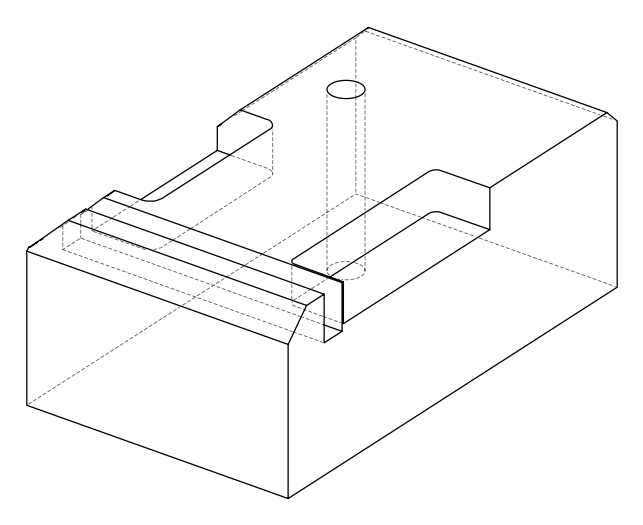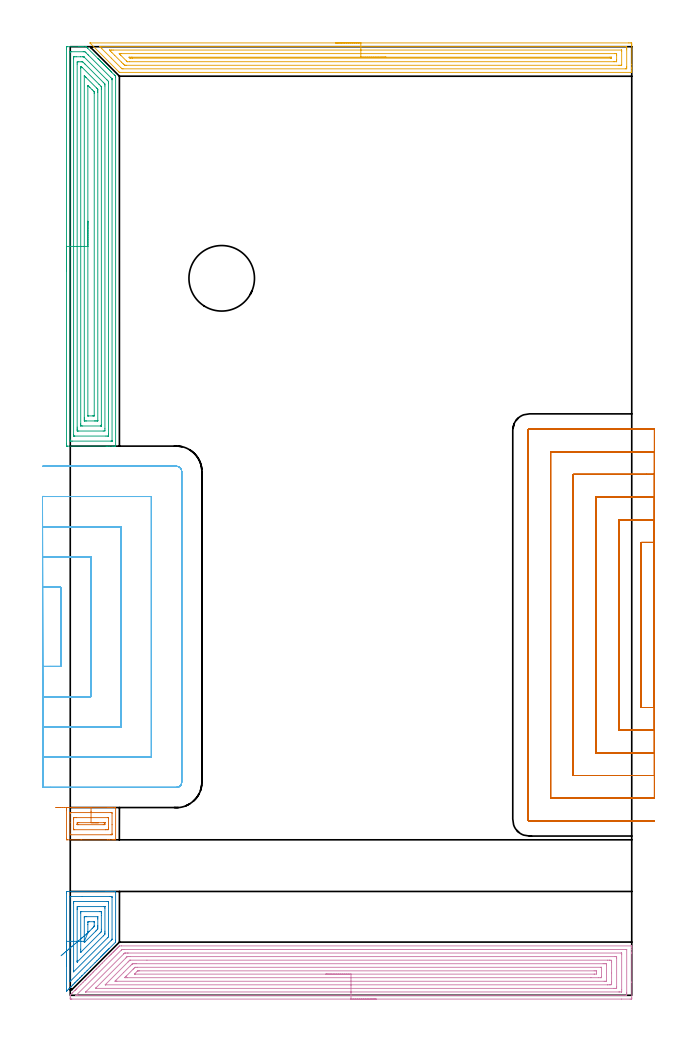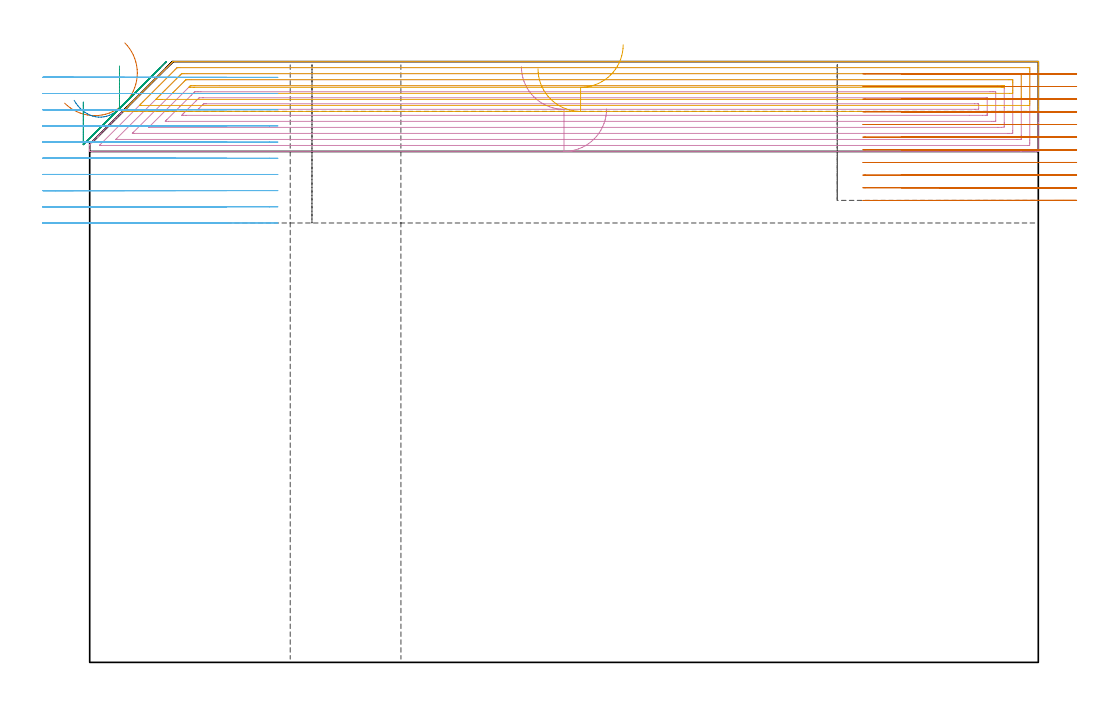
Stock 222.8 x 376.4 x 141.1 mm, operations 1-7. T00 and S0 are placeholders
(PLAN: 13 operations, 8 tool changes, 121.8 min)
(1 AREA_MILL | FG_CHAMFER_SURFACE | UGT0205_001 | 1.06 min | 5415 mm3)
(2 AREA_MILL_1 | FG_CHAMFER_SURFACE_1 | UGT0205_001 | 2.08 min | 9209 mm3)
(3 AREA_MILL_2 | FG_CHAMFER_SURFACE_2 | UGT0205_001 | 9.06 min | 31626 mm3)
(4 AREA_MILL_3 | FG_CHAMFER_SURFACE_3 | UGT0205_001 | 13.99 min | 46940 mm3)
(5 AREA_MILL_4 | FG_CHAMFER_SURFACE_4 | UGT0205_001 | 8.55 min | 14178 mm3)
(6 MILL_SLOT | SLOT_PARTIAL_RECTANGULAR | NXT0201_012 | Follow Part, ap 4, ae 75% | 27.53 min | 279140 mm3)
(7 MILL_SLOT_1 | SLOT_PARTIAL_RECTANGULAR_1 | NXT0201_011 | Follow Part, ap 3, ae 75% | 47.11 min | 257185 mm3)
(8 MILL_RECTANGULAR_SLOT | SLOT_RECTANGULAR | NXT0201_012 | Follow Part, ap 4, ae 75% | 10.46 min | 170128 mm3)
(9 SPOT_DRILL | STEP1HOLE | NXT0321_9005460120000 | 0.05 min | 157 mm3)
(10 DRILL_BLIND_HOLE_INTO_CENTER | STEP1HOLE | NXT0301_039 | 0.05 min | 288 mm3)
(11 GUN_DRILL_THROUGH_HOLE | STEP1HOLE | UGT0307_002 | 0.63 min | 3635 mm3)
(12 SPADE_DRILL_TO_ENLARGE_THROUGH_HOLE | STEP1HOLE | UGT0306_007 | 0.59 min | 26024 mm3)
(13 DRILL_TO_ENLARGE_THROUGH_HOLE | STEP1HOLE | UGT0301_387 | 0.61 min | 44724 mm3)
(TOOL UGT0205_001 | Chamfer Mill 20 x 3 x 45 deg. | D20 FL50 Z2)
(TOOL NXT0201_012 | ENDMILL 16mm [2P460-1600-NA 1630] | D16 FL38 Z6)
(TOOL NXT0201_011 | ENDMILL 12mm [2P460-1200-NA 1630] | D12 FL38 Z6)
(TOOL NXT0321_9005460120000 | NC Spot Drill, 142deg, 12mm, Carbide, Uncoated | D12 PA142 FL30 Z2)
(TOOL NXT0301_039 | Carbide Drill 6.8mm [860.1-0680-034A1-MM 2214] | D6.8 PA140 FL53 Z2)
(TOOL UGT0307_002 | Gun Drill 6 mm | D6 PA130 FL24 Z1)
(TOOL UGT0306_007 | Spade Drill 16.5mm | D16.5 PA132 FL10 Z2)
(TOOL UGT0301_387 | Twist Drill 26 mm | D26 PA118 FL165 Z2)
(OP 1 AREA_MILL)
G17 G21 G94 G90
T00 M6
G54
G17 G0 G90 X-5.892 Y74.5 S1061 M3
G43 Z151.1 H0
Z131.347
G94 G1 X-5.249 Z130.758 F250.
X-4.557 Z130.227
X-3.821 Z129.758
X-3.047 Z129.355
X-2.241 Z129.021
X-1.409 Z128.759
X-0.558 Z128.57
X0.307 Z128.456
X1.179 Z128.418
X2.05 Z128.456
X2.915 Z128.57
X3.767 Z128.759
X4.599 Z129.021
X5.405 Z129.355
X6.179 Z129.758
X6.915 Z130.227
X7.607 Z130.758
X8.25 Z131.347
X14.874 Z137.968
X15.45 Z138.547
X15.757 Z138.853
X16.334 Z139.43
X16.641 Z139.735
X17.669 Z140.769
X17.988 Y74.493 Z141.079
X17.997 Y74.491 Z141.088
X18. Y74.345 Z141.1
Y61.855
X17.997 Y61.709 Z141.088
X17.988 Y61.707 Z141.079
X17.669 Y61.7 Z140.768
X17.255 Z140.354
X16.641 Z139.735
X15.45 Z138.547
X14.874 Z137.968
X4.313 Z127.41
X-1.238 Z121.859
X-1.313 Y61.701 Z121.784
X-1.492 Y61.71 Z121.606
X-1.499 Y61.889 Z121.599
X-1.5 Y62.301 Z121.6
Y73.488
X-1.499 Y73.899 Z121.601
X-1.495 Y74.375 Z121.603
X-1.492 Y74.491 Z121.606
X-1.024 Y74.496 Z122.073
X-0.429 Y74.5 Z122.668
X8.25 Z131.347
Y73.007 Z131.35
Y72.5
X16.26 Y72.499 Z139.36
X16.476 Y72.495 Z139.576
X16.575 Y72.49 Z139.675
X16.585 Y72.171 Z139.685
X16.586 Y67.682 Z139.686
Y64.085
X16.585 Y63.876 Z139.685
X16.582 Y63.772 Z139.682
X16.579 Y63.724 Z139.679
X16.568 Y63.71 Z139.668
X16.52 Y63.706 Z139.62
X16.138 Y63.7 Z139.238
X0.24 Y63.701 Z123.34
X0.024 Y63.705 Z123.124
X-0.075 Y63.71 Z123.025
X-0.085 Y64.029 Z123.015
X-0.086 Y68.518 Z123.014
Y72.115
X-0.085 Y72.324 Z123.015
X-0.083 Y72.428 Z123.017
X-0.079 Y72.476 Z123.021
X-0.068 Y72.49 Z123.032
X-0.02 Y72.494 Z123.08
X0.361 Y72.5 Z123.461
X8.25 Z131.35
Y70.5
X14.874 Y70.499 Z137.974
X15.042 Y70.497 Z138.142
X15.153 Y70.493 Z138.253
X15.166 Y70.489 Z138.266
X15.168 Y70.486 Z138.268
X15.17 Y70.467 Z138.27
X15.171 Y70.43 Z138.271
Y70.33
Y66.462
X15.166 Y65.87 Z138.266
X15.165 Y65.728 Z138.265
X15.033 Y65.709 Z138.133
X14.874 Y65.705 Z137.974
X14.159 Y65.7 Z137.259
X13.991 Z137.091
X1.626 Y65.701 Z124.726
X1.458 Y65.702 Z124.558
X1.346 Y65.707 Z124.446
X1.334 Y65.71 Z124.434
X1.332 Y65.714 Z124.432
X1.33 Y65.733 Z124.43
X1.328 Y66.17 Z124.428
X1.329 Y69.738 Z124.429
X1.334 Y70.33 Z124.434
X1.335 Y70.472 Z124.435
X1.467 Y70.491 Z124.567
X1.626 Y70.495 Z124.726
X2.341 Y70.5 Z125.441
X2.509 Z125.609
X8.25 Z131.35
Y68.5
X13.153 Z136.253
X13.537 Y68.497 Z136.637
X13.728 Y68.492 Z136.828
X13.748 Y68.49 Z136.848
X13.751 Y68.479 Z136.851
X13.754 Y68.444 Z136.854
X13.756 Y68.393 Z136.856
X13.751 Y67.897 Z136.851
X13.737 Y67.71 Z136.837
X13.108 Y67.7 Z136.208
X3.347 Z126.447
X2.963 Y67.703 Z126.063
X2.772 Y67.708 Z125.872
X2.752 Y67.71 Z125.852
X2.749 Y67.721 Z125.849
X2.746 Y67.756 Z125.846
X2.744 Y67.807 Z125.844
X2.749 Y68.303 Z125.849
X2.763 Y68.49 Z125.863
X3.392 Y68.5 Z126.492
X8.25 Z131.35
X8.839 Z131.993
X9.37 Z132.685
X9.839 Z133.421
X10.242 Z134.195
X10.576 Z135.001
X10.838 Z135.833
X11.027 Z136.685
X11.141 Z137.549
X11.179 Z138.421
X11.141 Z139.293
X11.027 Z140.158
X10.838 Z141.009
X10.576 Z141.841
X10.242 Z142.647
X9.839 Z143.421
X9.37 Z144.157
X8.839 Z144.849
X8.25 Z145.492
G0 Z151.1
M5
M2
(OP 2 AREA_MILL_1)
G17 G21 G94 G90
T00 M6
G54
G17 G0 G90 X-1.5 Y11.4 S1061 M3
G43 Z151.1 H0
Z131.6
G94 G1 Y11.438 Z130.728 F250.
Y11.552 Z129.863
Y11.741 Z129.012
Y12.003 Z128.18
Y12.337 Z127.374
Y12.74 Z126.6
Y13.209 Z125.864
Y13.74 Z125.172
Y14.329 Z124.529
Y14.972 Z123.94
Y15.664 Z123.408
Y16.4 Z122.94
Y17.174 Z122.537
Y17.98 Z122.203
Y18.812 Z121.941
Y19.664 Z121.752
Y20.529 Z121.638
Y21.4 Z121.6
Y40.592
X-1.496 Y41.008 Z121.602
X-1.492 Y41.19 Z121.606
X-1.305 Y41.2 Z121.792
X14.272 Z137.367
X14.874 Z137.968
X15.437 Z138.534
X15.757 Z138.853
X16.321 Z139.417
X16.641 Z139.735
X17.655 Z140.754
X17.988 Y41.193 Z141.079
X17.997 Y41.191 Z141.088
X18. Y41.038 Z141.1
Y21.846
X17.995 Y21.104 Z141.09
X17.97 Y21.068 Z141.066
X17.965 Y21.064 Z141.062
X15.452 Y18.551 Z138.549
X15.316 Y18.414 Z138.412
X15.177 Y18.276 Z138.275
X15.015 Y18.114 Z138.112
X14.874 Y17.972 Z137.97
X14.731 Y17.83 Z137.828
X14.578 Y17.677 Z137.675
X14.433 Y17.53 Z137.528
X14.284 Y17.383 Z137.382
X14.141 Y17.24 Z137.238
X13.991 Y17.089 Z137.086
X13.838 Y16.937 Z136.936
X13.704 Y16.803 Z136.801
X13.549 Y16.647 Z136.644
X13.392 Y16.491 Z136.489
X13.267 Y16.366 Z136.364
X13.108 Y16.205 Z136.203
X12.945 Y16.044 Z136.043
X12.83 Y15.929 Z135.927
X12.666 Y15.764 Z135.761
X12.499 Y15.598 Z135.597
X12.224 Y15.324 Z135.322
X12.053 Y15.152 Z135.15
X11.51 Y14.61 Z134.61
X11.161 Y14.259 Z134.257
X10.588 Y13.688 Z133.688
X9.869 Y12.969 Z132.969
X8.035 Y11.135 Z131.134
X6.696 Y9.796 Z129.795
X5.804 Y8.903 Z128.903
X4.774 Y7.873 Z127.873
X4.57 Y7.669 Z127.667
X4.465 Y7.564 Z127.563
X3.909 Y7.009 Z127.008
X3.687 Y6.785 Z126.784
X3.573 Y6.672 Z126.67
X3.044 Y6.144 Z126.143
X2.803 Y5.902 Z125.9
X2.68 Y5.779 Z125.777
X2.179 Y5.279 Z125.279
X1.92 Y5.018 Z125.016
X1.788 Y4.886 Z124.885
X1.315 Y4.415 Z124.414
X1.037 Y4.135 Z124.133
X0.45 Y3.55 Z123.55
X0.154 Y3.252 Z123.249
X-0.445 Y2.655 Z122.655
X-0.729 Y2.368 Z122.365
X-1.238 Y1.861 Z121.86
X-1.338 Y1.762 Z121.76
X-1.465 Y1.641 Z121.633
X-1.496 Y1.616 Z121.602
X-1.5 Y1.797 Z121.6
Y21.4
X-0.086 Z123.014
X-0.085 Y39.016 Z123.015
X-0.084 Y39.12 Z123.016
X-0.081 Y39.172 Z123.019
X-0.08 Y39.189 Z123.02
X-0.036 Y39.191 Z123.064
X0.355 Y39.199 Z123.455
X4.769 Y39.2 Z127.869
X15.757 Z138.857
X16.253 Y39.198 Z139.353
X16.475 Y39.192 Z139.575
X16.579 Y39.188 Z139.679
X16.585 Y38.863 Z139.685
Y38.807
Y22.32
X16.584 Y22.216 Z139.684
X16.581 Y22.164 Z139.681
X16.579 Y22.142 Z139.679
X16.568 Y22.128 Z139.668
X16.468 Y22.021 Z139.568
X16.296 Y21.846 Z139.396
X0.229 Y5.779 Z123.329
X0.132 Y5.684 Z123.232
X0.041 Y5.596 Z123.141
X-0.048 Y5.514 Z123.052
X-0.079 Y5.497 Z123.021
X-0.085 Y5.722 Z123.015
Y5.779
X-0.086 Y21.4 Z123.014
X1.328 Z124.428
X1.329 Y36.429 Z124.429
X1.331 Y37.021 Z124.431
X1.333 Y37.171 Z124.433
X1.335 Y37.184 Z124.435
X1.345 Y37.19 Z124.445
X1.39 Y37.195 Z124.49
X1.45 Y37.199 Z124.55
X14.698 Y37.2 Z137.798
X14.874 Y37.198 Z137.974
X15.051 Y37.194 Z138.151
X15.162 Y37.19 Z138.262
X15.166 Y37.121 Z138.266
X15.168 Y37.021 Z138.268
X15.171 Y36.722 Z138.271
Y24.224
X15.17 Y23.632 Z138.27
X15.168 Y23.335 Z138.268
X15.164 Y23.232 Z138.264
X15.157 Y23.169 Z138.257
X14.807 Y22.807 Z137.907
X1.349 Y9.349 Z124.449
X1.341 Y9.345 Z124.441
X1.337 Y9.346 Z124.437
X1.334 Y9.349 Z124.434
X1.332 Y9.366 Z124.432
X1.329 Y9.649 Z124.429
X1.328 Y21.4 Z124.428
X2.743 Z125.843
Y34.107
X2.744 Y34.343 Z125.844
X2.749 Y34.993 Z125.849
X2.763 Y35.19 Z125.863
X3.428 Y35.2 Z126.528
X13.143 Z136.243
X13.539 Y35.195 Z136.639
X13.736 Y35.19 Z136.836
X13.751 Y35.187 Z136.851
X13.753 Y35.172 Z136.853
X13.756 Y35.137 Z136.856
X13.757 Y35.086 Z136.857
Y34.58
Y25.417
X13.755 Y24.763 Z136.855
X13.751 Y24.524 Z136.851
X13.744 Y24.205 Z136.844
X13.145 Y23.594 Z136.245
X2.87 Y13.32 Z125.97
X2.79 Y13.245 Z125.89
X2.756 Y13.217 Z125.856
X2.749 Y13.213 Z125.849
X2.748 Y13.236 Z125.848
X2.745 Y13.317 Z125.845
X2.743 Y13.576 Z125.843
Y13.813
Y21.4
X4.157 Z127.257
Y32.678
X4.164 Y33.188 Z127.264
X4.197 Y33.192 Z127.297
X4.275 Y33.196 Z127.375
X4.524 Y33.199 Z127.624
X11.59 Y33.2 Z134.69
X12.224 Y33.195 Z135.324
X12.315 Y33.193 Z135.415
X12.335 Y33.191 Z135.435
X12.338 Y33.077 Z135.438
X12.341 Y32.918 Z135.441
X12.343 Y32.678 Z135.443
Y32.558
Y31.665
Y26.19
X12.341 Y25.417 Z135.441
X12.339 Y25.301 Z135.439
X12.336 Y25.261 Z135.436
X12.317 Y25.227 Z135.417
X12.224 Y25.129 Z135.324
X11.926 Y24.826 Z135.026
X11.626 Y24.524 Z134.726
X4.379 Y17.279 Z127.479
X4.275 Y17.179 Z127.375
X4.178 Y17.088 Z127.278
X4.164 Y17.264 Z127.264
X4.16 Y17.383 Z127.26
X4.158 Y17.502 Z127.258
X4.157 Y18.276 Z127.257
Y21.4
X5.572 Y21.414 Z128.672
X5.571 Y30.773 Z128.671
X5.572 Y31.011 Z128.672
X5.575 Y31.129 Z128.675
X5.578 Y31.181 Z128.678
X5.627 Y31.192 Z128.727
X6.042 Y31.198 Z129.142
X6.503 Y31.2 Z129.603
X10.92 Y31.199 Z134.02
X10.925 Y31.195 Z134.025
X10.927 Y31.191 Z134.027
X10.929 Y30.773 Z134.029
Y30.297
Y27.619
X10.928 Y27.202 Z134.028
X10.927 Y26.729 Z134.027
X10.922 Y26.31 Z134.022
X10.703 Y26.062 Z133.803
X10.458 Y25.808 Z133.558
X10.265 Y25.613 Z133.365
X10.069 Y25.417 Z133.169
X5.825 Y21.173 Z128.925
X5.604 Y20.954 Z128.704
X5.594 Y20.952 Z128.694
X5.578 Y20.954 Z128.678
X5.576 Y20.991 Z128.676
X5.572 Y21.414 Z128.672
X6.995 Y24.803 Z130.095
X6.992 Y24.81 Z130.092
X6.989 Y24.885 Z130.089
X6.987 Y25.042 Z130.087
X6.985 Y25.356 Z130.085
Y28.034
X6.986 Y28.926 Z130.086
X6.987 Y28.988 Z130.087
X6.992 Y29.186 Z130.092
X7.388 Y29.195 Z130.488
X7.599 Y29.199 Z130.699
X9.453 Z132.553
X9.473 Y29.198 Z132.573
X9.491 Y29.195 Z132.591
X9.505 Y29.191 Z132.605
X9.508 Y29.171 Z132.608
X9.513 Y29.05 Z132.613
X9.514 Y27.679 Z132.614
X9.513 Y27.471 Z132.613
X9.51 Y27.368 Z132.61
X9.508 Y27.32 Z132.608
X9.485 Y27.293 Z132.585
X9.402 Y27.202 Z132.502
X9.046 Y26.844 Z132.146
X8.692 Y26.489 Z131.792
X7.62 Y25.417 Z130.72
X7.539 Y25.336 Z130.639
X7.269 Y25.069 Z130.369
X7.005 Y24.812 Z130.105
X6.995 Y24.803 Z130.095
X6.45 Y24.337 Z129.598
X5.874 Y23.844 Z129.165
X5.272 Y23.329 Z128.8
X4.648 Y22.796 Z128.506
X4.007 Y22.247 Z128.284
X3.354 Y21.688 Z128.136
X2.693 Y21.123 Z128.065
X2.03 Y20.556 Z128.069
X1.37 Y19.991 Z128.149
X0.718 Y19.433 Z128.304
X0.078 Y18.886 Z128.534
X-0.543 Y18.354 Z128.836
X-1.143 Y17.841 Z129.209
X-1.715 Y17.351 Z129.648
X-2.257 Y16.888 Z130.152
X-2.762 Y16.456 Z130.716
X-3.229 Y16.056 Z131.336
X-3.653 Y15.694 Z132.007
G0 Z151.1
M5
M2
(OP 3 AREA_MILL_2)
G17 G21 G94 G90
T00 M6
G54
G17 G0 G90 X-1.5 Y287.15 S1061 M3
G43 Z151.1 H0
Z131.6
G94 G1 Y287.188 Z130.728 F250.
Y287.302 Z129.863
Y287.491 Z129.012
Y287.753 Z128.18
Y288.087 Z127.374
Y288.49 Z126.6
Y288.959 Z125.864
Y289.49 Z125.172
Y290.079 Z124.529
Y290.722 Z123.94
Y291.414 Z123.408
Y292.15 Z122.94
Y292.924 Z122.537
Y293.73 Z122.203
Y294.562 Z121.941
Y295.414 Z121.752
Y296.278 Z121.638
Y297.15 Z121.6
Y375.368
X-1.499 Y375.78 Z121.601
X-1.495 Y376.256 Z121.603
X-1.492 Y376.391 Z121.606
X-1.024 Y376.4 Z122.073
X3.392 Z126.486
X3.932 Z127.029
X4.276 Z127.371
X4.816 Z127.911
X5.159 Z128.253
X6.245 Z129.343
X6.263 Y376.399 Z129.361
X6.294 Y376.395 Z129.391
X6.326 Y376.375 Z129.423
X6.484 Y376.218 Z129.58
X6.623 Y376.078 Z129.722
X6.91 Y375.79 Z130.01
X11.047 Y371.654 Z134.144
X11.091 Y371.61 Z134.19
X11.295 Y371.405 Z134.394
X11.341 Y371.36 Z134.438
X11.388 Y371.312 Z134.487
X11.586 Y371.114 Z134.685
X11.636 Y371.066 Z134.733
X11.686 Y371.014 Z134.785
X11.877 Y370.823 Z134.976
X11.93 Y370.771 Z135.027
X11.984 Y370.716 Z135.083
X12.168 Y370.532 Z135.267
X12.225 Y370.477 Z135.321
X12.282 Y370.419 Z135.381
X12.459 Y370.241 Z135.558
X12.519 Y370.183 Z135.616
X12.58 Y370.121 Z135.679
X12.751 Y369.95 Z135.85
X12.813 Y369.888 Z135.91
X12.878 Y369.823 Z135.977
X13.042 Y369.659 Z136.141
X13.108 Y369.594 Z136.204
X13.175 Y369.525 Z136.274
X13.333 Y369.368 Z136.432
X13.402 Y369.3 Z136.498
X13.473 Y369.227 Z136.572
X13.624 Y369.077 Z136.723
X13.697 Y369.005 Z136.793
X13.771 Y368.929 Z136.87
X13.915 Y368.786 Z137.014
X13.991 Y368.711 Z137.087
X14.069 Y368.632 Z137.168
X14.206 Y368.495 Z137.305
X14.285 Y368.416 Z137.382
X14.367 Y368.334 Z137.466
X14.497 Y368.203 Z137.596
X14.58 Y368.122 Z137.676
X14.664 Y368.036 Z137.764
X14.788 Y367.912 Z137.887
X14.874 Y367.828 Z137.97
X14.962 Y367.738 Z138.062
X15.079 Y367.621 Z138.178
X15.169 Y367.533 Z138.265
X15.26 Y367.44 Z138.36
X15.37 Y367.33 Z138.47
X15.463 Y367.239 Z138.559
X15.558 Y367.142 Z138.657
X15.661 Y367.039 Z138.761
X15.757 Y366.944 Z138.853
X15.856 Y366.844 Z138.955
X15.952 Y366.748 Z139.052
X16.052 Y366.65 Z139.148
X16.154 Y366.547 Z139.253
X16.243 Y366.457 Z139.343
X16.346 Y366.356 Z139.442
X17.524 Y365.178 Z140.62
X17.643 Y365.057 Z140.742
X17.965 Y364.735 Z141.064
X17.971 Y364.729 Z141.068
X17.997 Y364.696 Z141.084
X18. Y364.164 Z141.1
Y218.074
X17.997 Y217.909 Z141.088
X17.987 Y217.907 Z141.078
X17.63 Y217.9 Z140.729
X17.327 Z140.427
X16.641 Z139.736
X15.414 Z138.511
X14.874 Z137.969
X14.261 Z137.356
X-1.024 Y217.901 Z122.074
X-1.237 Y217.903 Z121.861
X-1.492 Y217.909 Z121.606
X-1.495 Y218.044 Z121.603
X-1.499 Y218.52 Z121.601
X-1.5 Y219.002 Z121.6
Y297.15
X-0.086 Z123.014
X-0.085 Y374.307 Z123.015
X-0.084 Y374.359 Z123.016
X-0.082 Y374.384 Z123.018
X-0.08 Y374.389 Z123.02
X-0.062 Y374.391 Z123.038
X0.341 Y374.399 Z123.441
X5.159 Z128.259
X5.643 Y374.396 Z128.743
X5.838 Y374.39 Z128.938
X6.042 Y374.199 Z129.142
X6.255 Y373.993 Z129.355
X6.925 Y373.325 Z130.025
X7.151 Y373.099 Z130.251
X16.086 Y364.164 Z139.186
X16.422 Y363.825 Z139.522
X16.518 Y363.724 Z139.618
X16.575 Y363.663 Z139.675
X16.579 Y363.638 Z139.679
X16.582 Y363.535 Z139.682
X16.585 Y363.326 Z139.685
X16.586 Y363.27 Z139.686
X16.585 Y219.993 Z139.685
X16.584 Y219.941 Z139.684
X16.582 Y219.916 Z139.682
X16.58 Y219.911 Z139.68
X16.562 Y219.909 Z139.662
X16.159 Y219.901 Z139.259
X0.743 Z123.843
X0.259 Y219.903 Z123.359
X0.028 Y219.91 Z123.128
X-0.079 Y219.921 Z123.021
X-0.085 Y220.251 Z123.015
Y220.307
X-0.086 Y297.15 Z123.014
X1.328 Z124.428
X1.329 Y371.613 Z124.429
X1.331 Y372.206 Z124.431
X1.334 Y372.355 Z124.434
X1.335 Y372.385 Z124.435
X1.37 Y372.39 Z124.47
X1.436 Y372.397 Z124.536
X1.626 Y372.399 Z124.726
X2.317 Y372.4 Z125.417
X4.083 Z127.183
X4.967 Z128.067
X5.159 Y372.397 Z128.259
X5.351 Y372.391 Z128.451
X5.401 Y372.388 Z128.501
X5.428 Y372.365 Z128.528
X5.484 Y372.313 Z128.584
X5.595 Y372.206 Z128.695
X14.53 Y363.27 Z137.63
X14.874 Y362.922 Z137.974
X15.143 Y362.646 Z138.243
X15.165 Y362.607 Z138.265
X15.167 Y362.557 Z138.267
X15.17 Y362.477 Z138.27
X15.171 Y362.377 Z138.271
Y362.076
Y222.687
X15.169 Y222.094 Z138.269
X15.166 Y221.945 Z138.266
X15.165 Y221.915 Z138.265
X15.13 Y221.91 Z138.23
X15.064 Y221.903 Z138.164
X14.874 Y221.901 Z137.974
X14.183 Y221.9 Z137.283
X1.817 Y221.901 Z124.917
X1.626 Y221.905 Z124.726
X1.434 Y221.91 Z124.534
X1.335 Y221.923 Z124.435
X1.332 Y221.994 Z124.432
X1.33 Y222.094 Z124.43
X1.329 Y222.395 Z124.429
X1.328 Y297.15 Z124.428
X2.743 Z125.843
Y369.525
X2.747 Y370.178 Z125.847
X2.751 Y370.39 Z125.851
X3.411 Y370.4 Z126.511
X4.294 Z127.394
X4.726 Y370.394 Z127.826
X4.94 Y370.39 Z128.04
X5.159 Y370.181 Z128.259
X5.826 Y369.525 Z128.926
X13.108 Y362.243 Z136.208
X13.483 Y361.861 Z136.583
X13.672 Y361.667 Z136.772
X13.75 Y361.572 Z136.85
X13.752 Y361.483 Z136.852
X13.757 Y360.827 Z136.857
Y224.775
X13.753 Y224.122 Z136.853
X13.749 Y223.91 Z136.849
X13.089 Y223.9 Z136.189
X3.374 Z126.474
X2.957 Y223.906 Z126.057
X2.755 Y223.91 Z125.855
X2.75 Y224.026 Z125.85
X2.744 Y224.537 Z125.844
X2.743 Y224.775 Z125.843
Y225.432
Y297.15
X4.157 Z127.257
Y367.858
X4.158 Y367.978 Z127.258
X4.161 Y368.218 Z127.261
X4.164 Y368.374 Z127.264
X4.177 Y368.391 Z127.277
X4.194 Y368.393 Z127.294
X4.276 Y368.397 Z127.376
X4.39 Y368.399 Z127.49
X4.447 Y368.398 Z127.547
X4.475 Y368.394 Z127.575
X4.487 Y368.391 Z127.587
X4.709 Y368.193 Z127.809
X11.419 Y361.483 Z134.519
X12.225 Y360.676 Z135.325
X12.307 Y360.59 Z135.407
X12.335 Y360.555 Z135.435
X12.338 Y360.529 Z135.438
X12.341 Y360.472 Z135.441
X12.343 Y359.696 Z135.443
Y359.576
Y226.442
X12.342 Y226.322 Z135.442
X12.339 Y226.082 Z135.439
X12.336 Y225.926 Z135.436
X12.323 Y225.909 Z135.423
X12.306 Y225.907 Z135.406
X12.225 Y225.903 Z135.325
X11.995 Y225.9 Z135.095
X4.929 Y225.901 Z128.029
X4.276 Y225.908 Z127.376
X4.184 Y225.91 Z127.284
X4.164 Y225.921 Z127.264
X4.161 Y226.042 Z127.261
X4.158 Y226.202 Z127.258
X4.157 Y226.682 Z127.257
Y297.15
X5.571 Z128.671
Y364.64
X5.573 Y364.799 Z128.673
X5.575 Y364.855 Z128.675
X5.576 Y364.86 Z128.676
X5.584 Y364.857 Z128.684
X5.641 Y364.805 Z128.741
X5.8 Y364.65 Z128.9
X6.042 Y364.41 Z129.142
X6.289 Y364.164 Z129.389
X10.458 Y359.994 Z133.558
X10.753 Y359.696 Z133.853
X10.853 Y359.589 Z133.953
X10.922 Y359.513 Z134.022
X10.924 Y359.458 Z134.024
X10.927 Y359.222 Z134.027
X10.928 Y358.803 Z134.028
X10.929 Y358.327 Z134.029
X10.928 Y228.111 Z134.028
X10.927 Y227.992 Z134.027
X10.924 Y227.933 Z134.024
X10.922 Y227.912 Z134.022
X10.896 Y227.906 Z133.996
X10.458 Y227.902 Z133.558
X10.019 Y227.9 Z133.119
X9.575 Z132.675
X6.486 Z129.586
X6.042 Y227.901 Z129.142
X5.599 Y227.904 Z128.699
X5.579 Y227.91 Z128.679
X5.576 Y227.927 Z128.676
X5.573 Y228.349 Z128.673
X5.571 Y228.825 Z128.671
Y229.243
Y297.15
X6.985 Z130.085
X6.986 Y360.59 Z130.086
X6.992 Y360.938 Z130.092
X6.998 Y360.993 Z130.098
X7.049 Y360.948 Z130.149
X7.104 Y360.896 Z130.204
X7.413 Y360.59 Z130.513
X7.808 Y360.195 Z130.908
X8.692 Y359.311 Z131.792
X9.199 Y358.803 Z132.299
X9.37 Y358.627 Z132.47
X9.504 Y358.487 Z132.604
X9.508 Y358.386 Z132.608
X9.514 Y357.971 Z132.614
Y357.909
Y230.136
X9.51 Y229.929 Z132.61
X9.509 Y229.912 Z132.609
X9.438 Y229.907 Z132.538
X9.314 Y229.902 Z132.414
X9.158 Y229.9 Z132.258
X8.925 Z132.025
X7.158 Z130.258
X7.055 Y229.901 Z130.155
X7.029 Y229.903 Z130.129
X7.005 Y229.91 Z130.105
X6.992 Y229.917 Z130.092
X6.99 Y229.944 Z130.09
X6.986 Y230.075 Z130.086
X6.985 Y297.15 Z130.085
Y298.022 Z130.123
Y298.887 Z130.237
Y299.738 Z130.426
Y300.57 Z130.688
Y301.376 Z131.022
Y302.15 Z131.425
Y302.886 Z131.894
Y303.578 Z132.425
Y304.221 Z133.014
Y304.81 Z133.657
Y305.342 Z134.35
Y305.81 Z135.085
Y306.213 Z135.859
Y306.547 Z136.665
Y306.809 Z137.497
Y306.998 Z138.349
Y307.112 Z139.214
Y307.15 Z140.085
G0 Z151.1
M5
M2
(OP 4 AREA_MILL_3)
G17 G21 G94 G90
T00 M6
G54
G17 G0 G90 X121.4 Y-1.5 S1061 M3
G43 Z151.1 H0
Z130.
G94 G1 X121.362 Z129.128 F250.
X121.248 Z128.263
X121.059 Z127.412
X120.797 Z126.58
X120.463 Z125.774
X120.06 Z125.
X119.592 Z124.264
X119.06 Z123.572
X118.471 Z122.929
X117.828 Z122.34
X117.136 Z121.808
X116.4 Z121.34
X115.626 Z120.937
X114.82 Z120.603
X113.988 Z120.341
X113.136 Z120.152
X112.272 Z120.038
X111.4 Z120.
X0.619
X0.39 Y-1.499 Z120.001
X0.172 Y-1.496 Z120.004
X0.003 Y-1.491 Z120.005
X0. Y-1.408 Z120.088
Y-1.239 Z120.257
Y-1.07 Z120.425
Y0.03 Z121.529
X0.003 Y0.092 Z121.589
X0.023 Y0.124 Z121.622
X0.851 Y0.951 Z122.45
X1.762 Y1.864 Z123.361
X1.81 Y1.91 Z123.409
X2.007 Y2.107 Z123.606
X2.056 Y2.157 Z123.654
X2.108 Y2.208 Z123.707
X2.296 Y2.396 Z123.895
X2.349 Y2.45 Z123.947
X2.644 Y2.744 Z124.244
X3.299 Y3.399 Z124.898
X4.192 Y4.293 Z125.792
X5.086 Y5.186 Z126.685
X5.869 Y5.97 Z127.468
X5.979 Y6.081 Z127.577
X6.327 Y6.427 Z127.927
X6.516 Y6.616 Z128.116
X7.041 Y7.143 Z128.638
X7.319 Y7.419 Z128.919
X7.37 Y7.47 Z128.97
X7.921 Y8.023 Z129.518
X8.213 Y8.313 Z129.813
X8.801 Y8.903 Z130.399
X9.136 Y9.236 Z130.736
X9.681 Y9.783 Z131.28
X10.27 Y10.37 Z131.869
X10.446 Y10.547 Z132.045
X10.562 Y10.663 Z132.16
X11.15 Y11.25 Z132.75
X11.339 Y11.44 Z132.938
X11.442 Y11.543 Z133.041
X12.03 Y12.13 Z133.63
X12.68 Y12.78 Z134.279
X13.573 Y13.673 Z135.172
X14.466 Y14.567 Z136.066
X15.255 Y15.356 Z136.854
X15.36 Y15.461 Z136.958
X15.69 Y15.79 Z137.29
X15.912 Y16.013 Z137.512
X16.135 Y16.236 Z137.734
X16.253 Y16.355 Z137.851
X16.429 Y16.53 Z138.028
X16.7 Y16.801 Z138.299
X16.867 Y16.97 Z138.464
X17.032 Y17.133 Z138.631
X17.147 Y17.247 Z138.745
X17.307 Y17.41 Z138.904
X17.466 Y17.567 Z139.064
X17.593 Y17.694 Z139.192
X17.747 Y17.849 Z139.345
X17.899 Y18. Z139.498
X18.04 Y18.141 Z139.639
X18.187 Y18.289 Z139.785
X18.333 Y18.434 Z139.931
X18.487 Y18.588 Z140.085
X18.627 Y18.729 Z140.225
X18.766 Y18.867 Z140.365
X18.933 Y19.034 Z140.532
X19.068 Y19.169 Z140.665
X19.197 Y19.298 Z140.795
X19.38 Y19.48 Z140.978
X19.496 Y19.595 Z141.091
X20.273 Y19.6 Z141.1
X222.628
X222.799 Y19.604 Z141.094
X222.8 Y19.27 Z140.769
Y18.967 Z140.466
Y18.289 Z139.784
Y17.071 Z138.568
Y16.53 Z138.024
Y5.225 Z126.723
Y-1.07 Z120.428
X222.797 Y-1.343 Z120.155
X222.79 Y-1.492 Z120.006
X222.639 Y-1.499 Z119.999
X222.181 Y-1.5 Z120.
X218.719
X111.4
Y-0.086 Z121.414
X2.768 Y-0.085 Z121.415
X2.405 Y-0.083 Z121.417
X2.294 Y-0.079 Z121.421
X2.284 Y-0.075 Z121.425
X2.285 Y-0.071 Z121.429
X2.296 Y-0.056 Z121.444
X2.405 Y0.056 Z121.556
X20.273 Y17.923 Z139.423
X20.46 Y18.106 Z139.606
X20.509 Y18.152 Z139.652
X20.536 Y18.174 Z139.674
X20.577 Y18.179 Z139.679
X20.773 Y18.182 Z139.682
X21.167 Y18.185 Z139.685
X21.272 Y18.186 Z139.686
X220.395 Y18.185 Z139.685
X220.501
X220.761 Y18.18 Z139.68
X220.786 Y18.179 Z139.679
X220.791 Y18.161 Z139.661
X220.797 Y18.129 Z139.629
X220.799 Y18.097 Z139.597
X220.8 Y1.171 Z122.671
X220.798 Y0.69 Z122.19
X220.794 Y0.297 Z121.797
X220.779 Y-0.079 Z121.421
X220.395 Y-0.084 Z121.416
X220.288 Y-0.085 Z121.415
X111.4 Y-0.086 Z121.414
Y1.328 Z122.828
X6.192 Y1.329 Z122.829
X6.177 Y1.33 Z122.83
X6.157 Y1.335 Z122.835
X6.149 Y1.338 Z122.838
X6.157 Y1.35 Z122.85
X6.178 Y1.375 Z122.875
X6.37 Y1.57 Z123.07
X21.249 Y16.449 Z137.949
X21.331 Y16.53 Z138.03
X21.575 Y16.764 Z138.264
X21.818 Y16.768 Z138.268
X22.06 Y16.77 Z138.27
X22.708 Y16.771 Z138.271
X22.954
X218.608
X218.69 Y16.77 Z138.27
X218.754 Y16.767 Z138.267
X218.789 Y16.765 Z138.265
X218.791 Y16.718 Z138.218
X218.797 Y16.53 Z138.03
X218.799 Y16.341 Z137.841
X218.8 Y2.261 Z123.761
X218.796 Y1.57 Z123.07
X218.792 Y1.389 Z122.889
X218.783 Y1.335 Z122.835
X218.73 Y1.333 Z122.833
X218.608 Y1.331 Z122.831
X217.96 Y1.329 Z122.829
X217.714 Y1.328 Z122.828
X111.4
Y2.743 Z124.243
X10.446
X10.148 Y2.744 Z124.244
X10.044 Y2.746 Z124.246
X10.015 Y2.749 Z124.249
X10.011 Y2.751 Z124.251
X10.016 Y2.76 Z124.26
X10.045 Y2.794 Z124.294
X10.07 Y2.821 Z124.321
X10.284 Y3.035 Z124.535
X22.039 Y14.79 Z136.29
X22.484 Y15.232 Z136.732
X22.553 Y15.298 Z136.798
X22.597 Y15.337 Z136.837
X22.622 Y15.35 Z136.85
X22.656 Y15.352 Z136.852
X22.954 Y15.356 Z136.856
X23.251 Y15.357 Z136.857
X23.847
X216.225
X216.664 Y15.353 Z136.853
X216.757 Y15.35 Z136.85
X216.79 Y15.348 Z136.848
X216.793 Y15.303 Z136.803
X216.796 Y15.2 Z136.7
X216.8 Y14.79 Z136.29
Y3.33 Z124.83
X216.794 Y2.901 Z124.401
X216.79 Y2.794 Z124.294
X216.786 Y2.749 Z124.249
X216.723 Y2.748 Z124.248
X216.522 Y2.745 Z124.245
X215.928 Y2.743 Z124.243
X215.631
X111.4
Y4.157 Z125.657
X14.074
X14.02 Y4.158 Z125.658
X13.966 Y4.16 Z125.66
X13.876 Y4.164 Z125.664
X13.915 Y4.21 Z125.71
X13.965 Y4.264 Z125.764
X14.02 Y4.321 Z125.821
X22.954 Y13.255 Z134.755
X23.274 Y13.574 Z135.074
X23.596 Y13.89 Z135.39
X23.644 Y13.934 Z135.434
X23.739 Y13.94 Z135.44
X23.794 Y13.942 Z135.442
X30.437 Y13.943 Z135.443
X213.247
X214.089 Y13.94 Z135.44
X214.141 Y13.938 Z135.438
X214.79 Y13.89 Z135.39
X214.799 Y13.242 Z134.742
X214.8 Y8.841 Z130.341
Y5.321 Z126.821
X214.799 Y5.09 Z126.59
X214.796 Y4.445 Z125.945
X214.79 Y4.21 Z125.71
X214.19 Y4.162 Z125.662
X214.141 Y4.16 Z125.66
X213.302 Y4.157 Z125.657
X213.247
X111.4
Y5.571 Z127.071
X18.487
X17.997 Y5.572 Z127.072
X17.886 Y5.574 Z127.074
X17.738 Y5.578 Z127.078
X17.861 Y5.706 Z127.206
X18.119 Y5.97 Z127.47
X21.167 Y9.019 Z130.519
X23.847 Y11.699 Z133.199
X24.278 Y12.13 Z133.63
X24.508 Y12.358 Z133.858
X24.588 Y12.435 Z133.935
X24.654 Y12.494 Z133.994
X24.694 Y12.522 Z134.022
X24.74 Y12.523 Z134.023
X25.23 Y12.527 Z134.027
X25.634 Y12.529 Z134.029
X26.122
X211.461
X211.95 Y12.528 Z134.028
X212.354 Y12.526 Z134.026
X212.757 Y12.522 Z134.022
X212.79 Y12.512 Z134.012
X212.794 Y12.471 Z133.971
X212.797 Y12.393 Z133.893
X212.799 Y12.276 Z133.776
X212.8 Y12.13 Z133.63
X212.799 Y5.75 Z127.25
X212.798 Y5.641 Z127.141
X212.794 Y5.586 Z127.086
X212.79 Y5.578 Z127.078
X212.784 Y5.575 Z127.075
X212.757 Y5.573 Z127.073
X212.354 Y5.571 Z127.071
X211.866
X111.4
Y6.985 Z128.485
X22.631
X22.06 Y6.986 Z128.486
X21.921 Y6.988 Z128.488
X21.603 Y6.994 Z128.494
X21.754 Y7.151 Z128.651
X21.925 Y7.326 Z128.826
X22.06 Y7.463 Z128.963
X22.195 Y7.598 Z129.098
X24.967 Y10.37 Z131.87
X25.299 Y10.7 Z132.2
X25.634 Y11.031 Z132.531
X25.711 Y11.102 Z132.602
X25.778 Y11.108 Z132.608
X26.527 Y11.114 Z132.614
X26.665
X210.567
X210.706 Y11.113 Z132.613
X210.761 Y11.11 Z132.61
X210.784 Y11.108 Z132.608
X210.79 Y11.099 Z132.599
X210.795 Y11.08 Z132.58
X210.799 Y11.022 Z132.522
X210.8 Y7.501 Z129.001
X210.798 Y7.271 Z128.771
X210.794 Y7.119 Z128.619
X210.79 Y7.001 Z128.501
X210.754 Y6.992 Z128.492
X210.567 Y6.988 Z128.488
X210.429 Y6.986 Z128.486
X209.674 Y6.985 Z128.485
X206.603
X111.4
Y8.399 Z129.899
X25.744 Y8.4 Z129.9
X25.634 Y8.401 Z129.901
X25.505 Y8.404 Z129.904
X25.473 Y8.406 Z129.906
X25.491 Y8.432 Z129.932
X25.525 Y8.475 Z129.975
X25.551 Y8.504 Z130.004
X25.634 Y8.587 Z130.087
X26.537 Y9.49 Z130.99
X26.717 Y9.661 Z131.161
X26.75 Y9.691 Z131.191
X26.851 Y9.695 Z131.195
X26.993 Y9.699 Z131.199
X27.207 Y9.7 Z131.2
X27.421
X207.887
X208.571 Y9.697 Z131.197
X208.78 Y9.693 Z131.193
X208.798 Y9.49 Z130.99
X208.799 Y9.471 Z130.971
Y8.61 Z130.11
Y8.592 Z130.092
X208.78 Y8.407 Z129.907
X208.099 Y8.401 Z129.901
X207.887 Y8.4 Z129.9
X111.4 Y8.399 Z129.899
X110.528 Z129.938
X109.664 Z130.051
X108.812 Z130.24
X107.98 Z130.503
X107.174 Z130.836
X106.4 Z131.239
X105.664 Z131.708
X104.972 Z132.239
X104.329 Z132.828
X103.74 Z133.472
X103.208 Z134.164
X102.74 Z134.899
X102.337 Z135.673
X102.003 Z136.479
X101.741 Z137.311
X101.552 Z138.163
X101.438 Z139.028
X101.4 Z139.899
G0 Z151.1
M5
M2
(OP 5 AREA_MILL_4)
G17 G21 G94 G90
T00 M6
G54
G17 G0 G90 X105.3 Y377.9 S1061 M3
G43 Z151.1 H0
Z139.4
G94 G1 X105.338 Z138.528 F250.
X105.452 Z137.664
X105.641 Z136.812
X105.903 Z135.98
X106.237 Z135.174
X106.64 Z134.4
X107.108 Z133.664
X107.64 Z132.972
X108.229 Z132.329
X108.872 Z131.74
X109.564 Z131.209
X110.3 Z130.74
X111.074 Z130.337
X111.88 Z130.003
X112.712 Z129.741
X113.563 Z129.552
X114.428 Z129.438
X115.3 Z129.4
X221.636
X222.169 Y377.898 Z129.402
X222.695 Y377.894 Z129.404
X222.792 Y377.892 Z129.406
X222.796 Y377.372 Z129.926
X222.8 Y376.746 Z130.552
Y369.389 Z137.906
Y367.981 Z139.316
Y367.615 Z139.68
Y366.885 Z140.415
Y366.635 Z140.665
X222.792 Y366.233 Z141.058
X222.79 Y366.203 Z141.088
X222.616 Y366.2 Z141.1
X19.61
X19.505 Y366.204 Z141.089
X19.478 Y366.225 Z141.07
X19.26 Y366.44 Z140.86
X7.984 Y377.715 Z129.583
X7.888 Y377.815 Z129.483
X7.815 Y377.892 Z129.406
X7.942 Y377.898 Z129.402
X7.984 Y377.9 Z129.4
X115.3
Y376.486 Z130.814
X220.379
X220.79 Y376.485 Z130.815
X220.798 Y376.07 Z131.23
X220.8 Y375.598 Z131.702
Y375.181 Z132.119
Y368.502 Z138.798
X220.798 Y368.087 Z139.213
X220.79 Y367.615 Z139.685
X220.381 Y367.614 Z139.686
X20.953
X20.546 Y367.615 Z139.685
X20.057 Y368.094 Z139.206
X16.301 Y371.849 Z135.451
X12.552 Y375.598 Z131.702
X12.008 Y376.144 Z131.156
X11.677 Y376.485 Z130.815
X12.007 Y376.486 Z130.814
X115.3
Y375.072 Z132.228
X218.713 Y375.071 Z132.229
X218.757 Y375.07 Z132.23
X218.78 Y375.068 Z132.232
X218.787 Y375.066 Z132.234
X218.79 Y375.054 Z132.246
X218.796 Y374.918 Z132.382
X218.799 Y374.711 Z132.589
X218.8 Y374.504 Z132.796
X218.799 Y369.183 Z138.117
X218.797 Y369.114 Z138.186
X218.791 Y369.059 Z138.241
X218.787 Y369.035 Z138.265
X218.772 Y369.034 Z138.266
X218.591 Y369.031 Z138.269
X218.061 Y369.029 Z138.271
X217.697 Y369.028 Z138.272
X22.209 Y369.029 Z138.271
X21.846 Y369.03 Z138.27
X21.725 Y369.031 Z138.269
X21.629 Y369.035 Z138.265
X21.572 Y369.039 Z138.261
X21.533 Y369.076 Z138.224
X21.212 Y369.389 Z137.911
X20.951 Y369.648 Z137.652
X20.323 Y370.276 Z137.024
X17.662 Y372.937 Z134.363
X16.48 Y374.119 Z133.181
X15.891 Y374.711 Z132.589
X15.586 Y375.023 Z132.277
X15.556 Y375.065 Z132.235
X15.586 Y375.066 Z132.234
X16.118 Y375.07 Z132.23
X16.48 Y375.071 Z132.229
X17.011 Y375.072 Z132.228
X115.3
Y373.657 Z133.643
X216.077
X216.687 Y373.654 Z133.646
X216.753 Y373.651 Z133.649
X216.79 Y373.648 Z133.652
X216.792 Y373.599 Z133.701
X216.796 Y373.38 Z133.92
X216.8 Y372.94 Z134.36
Y371.166 Z136.134
X216.796 Y370.721 Z136.579
X216.792 Y370.5 Z136.8
X216.79 Y370.451 Z136.849
X216.738 Y370.449 Z136.851
X216.632 Y370.446 Z136.854
X215.909 Y370.443 Z136.857
X215.741
X23.466
X22.74 Y370.446 Z136.854
X22.637 Y370.448 Z136.852
X22.611 Y370.45 Z136.85
X22.584 Y370.473 Z136.827
X22.528 Y370.525 Z136.775
X22.312 Y370.738 Z136.562
X20.057 Y372.991 Z134.309
X19.679 Y373.373 Z133.927
X19.494 Y373.562 Z133.738
X19.413 Y373.647 Z133.653
X19.462 Y373.65 Z133.65
X20.057 Y373.656 Z133.644
X20.226 Y373.657 Z133.643
X115.3
Y372.243 Z135.057
X214.12
X214.315 Y372.241 Z135.059
X214.704 Y372.236 Z135.064
X214.791 Y372.232 Z135.068
X214.794 Y372.205 Z135.095
X214.797 Y372.146 Z135.154
Y372.05 Z135.25
X214.792 Y371.882 Z135.418
X214.791 Y371.867 Z135.433
X214.742 Y371.864 Z135.436
X214.639 Y371.86 Z135.44
X214.509 Y371.858 Z135.442
X214.315 Y371.857 Z135.443
X24.723
X24.529 Y371.858 Z135.442
X23.822 Y371.864 Z135.436
X23.634 Y371.871 Z135.429
X23.456 Y372.05 Z135.25
X23.283 Y372.227 Z135.073
X23.446 Y372.236 Z135.064
X23.634 Y372.239 Z135.061
X24.334 Y372.243 Z135.057
X24.529
X115.3
X116.172 Z135.095
X117.036 Z135.209
X117.888 Z135.398
X118.72 Z135.66
X119.526 Z135.994
X120.3 Z136.397
X121.036 Z136.865
X121.728 Z137.396
X122.371 Z137.986
X122.96 Z138.629
X123.491 Z139.321
X123.96 Z140.057
X124.363 Z140.831
X124.697 Z141.637
X124.959 Z142.469
X125.148 Z143.32
X125.262 Z144.185
X125.3 Z145.057
G0 Z151.1
M5
M2
(OP 6 MILL_SLOT)
G17 G21 G94 G90
T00 M6
G54
G17 G0 G90 X-11. Y130.483 S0 M3
G43 Z151.208 H1
Z137.407
G94 G1 X-8. Y130.499 F250.
X-7.746 Y130.5 F500.
X-3.8
Y161.9
X-7.746
X-8. Y161.901
X-11. Y161.917 F250.
Y118.478
X-8. Y118.499
X-7.746 Y118.5 F500.
X8.2
Y173.9
X-7.746
X-8. Y173.901
X-11. Y173.922 F250.
Y106.467
X-8. Y106.499
G2 X-7.746 Y106.5 R24. F500.
G1 X20.2
Y185.9
X-7.746
G2 X-8. Y185.901 R24.
G1 X-11. Y185.933 F250.
X-10.999 Y94.434
X-8. Y94.497
G2 X-7.746 Y94.5 R12. F500.
G1 X32.2
Y197.9
X-7.746
G2 X-8. Y197.903 R12.
G1 X-10.999 Y197.966 F250.
X-10.746 Y82.5
X-7.746
X42.2 F500.
G3 X44.2 Y84.5 R2.
G1 Y207.9
G3 X42.2 Y209.9 R2.
G1 X-7.746
X-10.746 F250.
G0 X-11. Y130.483 Z133.606
G1 X-8. Y130.499
G2 X-7.746 Y130.5 R48. F500.
G1 X-3.8
Y161.9
X-7.746
X-8. Y161.901
X-11. Y161.917 F250.
Y118.478
X-8. Y118.499
G2 X-7.746 Y118.5 R36. F500.
G1 X8.2
Y173.9
X-7.746
X-8. Y173.901
X-11. Y173.922 F250.
Y106.467
X-8. Y106.499
G2 X-7.746 Y106.5 R24. F500.
G1 X20.2
Y185.9
X-7.746
G2 X-8. Y185.901 R24.
G1 X-11. Y185.933 F250.
X-10.999 Y94.434
X-8. Y94.497
G2 X-7.746 Y94.5 R12. F500.
G1 X32.2
Y197.9
X-7.746
G2 X-8. Y197.903 R12.
G1 X-10.999 Y197.966 F250.
X-10.746 Y82.5
X-7.746
X42.2 F500.
G3 X44.2 Y84.5 R2.
G1 Y207.9
G3 X42.2 Y209.9 R2.
G1 X-7.746
X-10.746 F250.
G0 X-11. Y130.49 Z129.806
G1 X-8. Y130.5
X-7.839 F500.
X-3.8
Y161.9
X-7.839
X-8.
X-11. Y161.91 F250.
Y118.486
X-8. Y118.5
X-7.839 F500.
X8.2
Y173.9
X-7.839
X-8.
X-11. Y173.914 F250.
Y106.479
X-8. Y106.499
X-7.839 Y106.5 F500.
X20.2
Y185.9
X-7.839
X-8. Y185.901
X-11. Y185.921 F250.
Y94.459
X-8. Y94.499
X-7.839 Y94.5 F500.
X32.2
Y197.9
X-7.839
X-8. Y197.901
X-11. Y197.941 F250.
X-10.839 Y82.5
X-7.839
X42.2 F500.
G3 X44.2 Y84.5 R2.
G1 Y207.9
G3 X42.2 Y209.9 R2.
G1 X-7.839
X-10.839 F250.
G0 X-11. Y130.5 Z126.005
G1 X-8.
X-3.8 F500.
Y161.9
X-8.
X-11. F250.
Y118.5
X-8.
X8.2 F500.
Y173.9
X-8.
X-11. F250.
Y106.5
X-8.
X20.2 F500.
Y185.9
X-8.
X-11. F250.
Y94.5
X-8.
X32.2 F500.
Y197.9
X-8.
X-11. F250.
Y82.5
X-8.
X42.2 F500.
G3 X44.2 Y84.5 R2.
G1 Y207.9
G3 X42.2 Y209.9 R2.
G1 X-8.
X-11. F250.
G0 Y130.5 Z122.204
G1 X-8.
X-3.8 F500.
Y161.9
X-8.
X-11. F250.
Y118.5
X-8.
X8.2 F500.
Y173.9
X-8.
X-11. F250.
Y106.5
X-8.
X20.2 F500.
Y185.9
X-8.
X-11. F250.
Y94.5
X-8.
X32.2 F500.
Y197.9
X-8.
X-11. F250.
Y82.5
X-8.
X42.2 F500.
G3 X44.2 Y84.5 R2.
G1 Y207.9
G3 X42.2 Y209.9 R2.
G1 X-8.
X-11. F250.
G0 Y130.5 Z118.403
G1 X-8.
X-3.8 F500.
Y161.9
X-8.
X-11. F250.
Y118.5
X-8.
X8.2 F500.
Y173.9
X-8.
X-11. F250.
Y106.5
X-8.
X20.2 F500.
Y185.9
X-8.
X-11. F250.
Y94.5
X-8.
X32.2 F500.
Y197.9
X-8.
X-11. F250.
Y82.5
X-8.
X42.2 F500.
G3 X44.2 Y84.5 R2.
G1 Y207.9
G3 X42.2 Y209.9 R2.
G1 X-8.
X-11. F250.
G0 Y130.5 Z114.602
G1 X-8.
X-3.8 F500.
Y161.9
X-8.
X-11. F250.
Y118.5
X-8.
X8.2 F500.
Y173.9
X-8.
X-11. F250.
Y106.5
X-8.
X20.2 F500.
Y185.9
X-8.
X-11. F250.
Y94.5
X-8.
X32.2 F500.
Y197.9
X-8.
X-11. F250.
Y82.5
X-8.
X42.2 F500.
G3 X44.2 Y84.5 R2.
G1 Y207.9
G3 X42.2 Y209.9 R2.
G1 X-8.
X-11. F250.
G0 Y130.5 Z110.802
G1 X-8.
X-3.8 F500.
Y161.9
X-8.
X-11. F250.
Y118.5
X-8.
X8.2 F500.
Y173.9
X-8.
X-11. F250.
Y106.5
X-8.
X20.2 F500.
Y185.9
X-8.
X-11. F250.
Y94.5
X-8.
X32.2 F500.
Y197.9
X-8.
X-11. F250.
Y82.5
X-8.
X42.2 F500.
G3 X44.2 Y84.5 R2.
G1 Y207.9
G3 X42.2 Y209.9 R2.
G1 X-8.
X-11. F250.
G0 Y130.5 Z107.001
G1 X-8.
X-3.8 F500.
Y161.9
X-8.
X-11. F250.
Y118.5
X-8.
X8.2 F500.
Y173.9
X-8.
X-11. F250.
Y106.5
X-8.
X20.2 F500.
Y185.9
X-8.
X-11. F250.
Y94.5
X-8.
X32.2 F500.
Y197.9
X-8.
X-11. F250.
Y82.5
X-8.
X42.2 F500.
G3 X44.2 Y84.5 R2.
G1 Y207.9
G3 X42.2 Y209.9 R2.
G1 X-8.
X-11. F250.
G0 Y130.5 Z103.2
G1 X-8.
X-3.8 F500.
Y161.9
X-8.
X-11. F250.
Y118.5
X-8.
X8.2 F500.
Y173.9
X-8.
X-11. F250.
Y106.5
X-8.
X20.2 F500.
Y185.9
X-8.
X-11. F250.
Y94.5
X-8.
X32.2 F500.
Y197.9
X-8.
X-11. F250.
Y82.5
X-8.
X42.2 F500.
G3 X44.2 Y84.5 R2.
G1 Y207.9
G3 X42.2 Y209.9 R2.
G1 X-8.
X-11. F250.
G0 Z151.208
M5
M2
(OP 7 MILL_SLOT_1)
G17 G21 G94 G90
T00 M6
G54
G17 G0 G90 X231.8 Y179.7 S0 M3
G43 Z151.208 H1
Z138.234
G94 G1 X228.8 F250.
X226.6 F500.
Y114.2
X228.8
X231.8 F250.
Y188.7
X228.8
X217.6 F500.
Y105.2
X228.8
X231.8 F250.
Y197.7
X228.8
X208.6 F500.
Y96.2
X228.8
X231.8 F250.
Y206.7
X228.8
X199.6 F500.
Y87.2
X228.8
X231.8 F250.
Y215.7
X228.8
X190.6 F500.
Y78.2
X228.8
X231.8 F250.
Y224.7
X228.8
X182.1 F500.
G3 X181.6 Y224.2 R0.5
G1 Y69.7
G3 X182.1 Y69.2 R0.5
G1 X228.8
X231.8 F250.
G0 Y179.7 Z135.261
G1 X228.8
X226.6 F500.
Y114.2
X228.8
X231.8 F250.
Y188.7
X228.8
X217.6 F500.
Y105.2
X228.8
X231.8 F250.
Y197.7
X228.8
X208.6 F500.
Y96.2
X228.8
X231.8 F250.
Y206.7
X228.8
X199.6 F500.
Y87.2
X228.8
X231.8 F250.
Y215.7
X228.8
X190.6 F500.
Y78.2
X228.8
X231.8 F250.
Y224.7
X228.8
X182.1 F500.
G3 X181.6 Y224.2 R0.5
G1 Y69.7
G3 X182.1 Y69.2 R0.5
G1 X228.8
X231.8 F250.
G0 Y179.7 Z132.288
G1 X228.8
X226.6 F500.
Y114.2
X228.8
X231.8 F250.
Y188.7
X228.8
X217.6 F500.
Y105.2
X228.8
X231.8 F250.
Y197.7
X228.8
X208.6 F500.
Y96.2
X228.8
X231.8 F250.
Y206.7
X228.8
X199.6 F500.
Y87.2
X228.8
X231.8 F250.
Y215.7
X228.8
X190.6 F500.
Y78.2
X228.8
X231.8 F250.
Y224.7
X228.8
X182.1 F500.
G3 X181.6 Y224.2 R0.5
G1 Y69.7
G3 X182.1 Y69.2 R0.5
G1 X228.8
X231.8 F250.
G0 Y179.7 Z129.314
G1 X228.8
X226.6 F500.
Y114.2
X228.8
X231.8 F250.
Y188.7
X228.8
X217.6 F500.
Y105.2
X228.8
X231.8 F250.
Y197.7
X228.8
X208.6 F500.
Y96.2
X228.8
X231.8 F250.
Y206.7
X228.8
X199.6 F500.
Y87.2
X228.8
X231.8 F250.
Y215.7
X228.8
X190.6 F500.
Y78.2
X228.8
X231.8 F250.
Y224.7
X228.8
X182.1 F500.
G3 X181.6 Y224.2 R0.5
G1 Y69.7
G3 X182.1 Y69.2 R0.5
G1 X228.8
X231.8 F250.
G0 Y179.7 Z126.341
G1 X228.8
X226.6 F500.
Y114.2
X228.8
X231.8 F250.
Y188.7
X228.8
X217.6 F500.
Y105.2
X228.8
X231.8 F250.
Y197.7
X228.8
X208.6 F500.
Y96.2
X228.8
X231.8 F250.
Y206.7
X228.8
X199.6 F500.
Y87.2
X228.8
X231.8 F250.
Y215.7
X228.8
X190.6 F500.
Y78.2
X228.8
X231.8 F250.
Y224.7
X228.8
X182.1 F500.
G3 X181.6 Y224.2 R0.5
G1 Y69.7
G3 X182.1 Y69.2 R0.5
G1 X228.8
X231.8 F250.
G0 Y179.7 Z123.367
G1 X228.8
X226.6 F500.
Y114.2
X228.8
X231.8 F250.
Y188.7
X228.8
X217.6 F500.
Y105.2
X228.8
X231.8 F250.
Y197.7
X228.8
X208.6 F500.
Y96.2
X228.8
X231.8 F250.
Y206.7
X228.8
X199.6 F500.
Y87.2
X228.8
X231.8 F250.
Y215.7
X228.8
X190.6 F500.
Y78.2
X228.8
X231.8 F250.
Y224.7
X228.8
X182.1 F500.
G3 X181.6 Y224.2 R0.5
G1 Y69.7
G3 X182.1 Y69.2 R0.5
G1 X228.8
X231.8 F250.
G0 Y179.7 Z120.394
G1 X228.8
X226.6 F500.
Y114.2
X228.8
X231.8 F250.
Y188.7
X228.8
X217.6 F500.
Y105.2
X228.8
X231.8 F250.
Y197.7
X228.8
X208.6 F500.
Y96.2
X228.8
X231.8 F250.
Y206.7
X228.8
X199.6 F500.
Y87.2
X228.8
X231.8 F250.
Y215.7
X228.8
X190.6 F500.
Y78.2
X228.8
X231.8 F250.
Y224.7
X228.8
X182.1 F500.
G3 X181.6 Y224.2 R0.5
G1 Y69.7
G3 X182.1 Y69.2 R0.5
G1 X228.8
X231.8 F250.
G0 Y179.7 Z117.42
G1 X228.8
X226.6 F500.
Y114.2
X228.8
X231.8 F250.
Y188.7
X228.8
X217.6 F500.
Y105.2
X228.8
X231.8 F250.
Y197.7
X228.8
X208.6 F500.
Y96.2
X228.8
X231.8 F250.
Y206.7
X228.8
X199.6 F500.
Y87.2
X228.8
X231.8 F250.
Y215.7
X228.8
X190.6 F500.
Y78.2
X228.8
X231.8 F250.
Y224.7
X228.8
X182.1 F500.
G3 X181.6 Y224.2 R0.5
G1 Y69.7
G3 X182.1 Y69.2 R0.5
G1 X228.8
X231.8 F250.
G0 Y179.7 Z114.447
G1 X228.8
X226.6 F500.
Y114.2
X228.8
X231.8 F250.
Y188.7
X228.8
X217.6 F500.
Y105.2
X228.8
X231.8 F250.
Y197.7
X228.8
X208.6 F500.
Y96.2
X228.8
X231.8 F250.
Y206.7
X228.8
X199.6 F500.
Y87.2
X228.8
X231.8 F250.
Y215.7
X228.8
X190.6 F500.
Y78.2
X228.8
X231.8 F250.
Y224.7
X228.8
X182.1 F500.
G3 X181.6 Y224.2 R0.5
G1 Y69.7
G3 X182.1 Y69.2 R0.5
G1 X228.8
X231.8 F250.
G0 Y179.7 Z111.473
G1 X228.8
X226.6 F500.
Y114.2
X228.8
X231.8 F250.
Y188.7
X228.8
X217.6 F500.
Y105.2
X228.8
X231.8 F250.
Y197.7
X228.8
X208.6 F500.
Y96.2
X228.8
X231.8 F250.
Y206.7
X228.8
X199.6 F500.
Y87.2
X228.8
X231.8 F250.
Y215.7
X228.8
X190.6 F500.
Y78.2
X228.8
X231.8 F250.
Y224.7
X228.8
X182.1 F500.
G3 X181.6 Y224.2 R0.5
G1 Y69.7
G3 X182.1 Y69.2 R0.5
G1 X228.8
X231.8 F250.
G0 Y179.7 Z108.5
G1 X228.8
X226.6 F500.
Y114.2
X228.8
X231.8 F250.
Y188.7
X228.8
X217.6 F500.
Y105.2
X228.8
X231.8 F250.
Y197.7
X228.8
X208.6 F500.
Y96.2
X228.8
X231.8 F250.
Y206.7
X228.8
X199.6 F500.
Y87.2
X228.8
X231.8 F250.
Y215.7
X228.8
X190.6 F500.
Y78.2
X228.8
X231.8 F250.
Y224.7
X228.8
X182.1 F500.
G3 X181.6 Y224.2 R0.5
G1 Y69.7
G3 X182.1 Y69.2 R0.5
G1 X228.8
X231.8 F250.
G0 Z151.208
M5
M2
